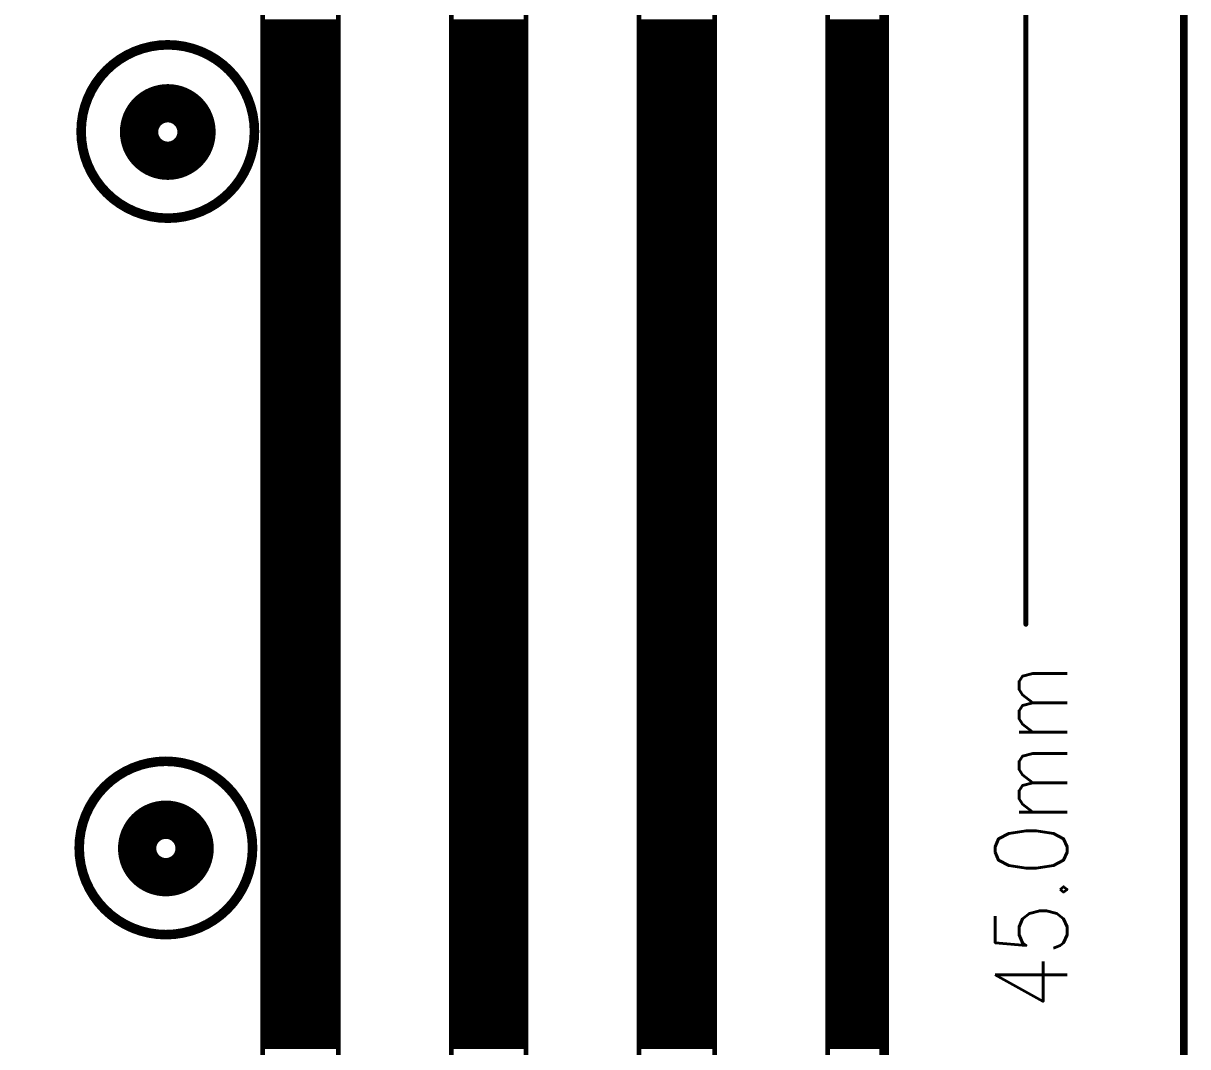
# Model space of a CAD drawing. Extents: x 2.21 to 9.98, y 0.91 to 8.6.
# Drawn here: x 8.764 to 9.98, y 4.588 to 5.656 of the extents above; entities that cross this region are included whole.
import ezdxf

# ---------------------------------------------------------------- set-up
doc = ezdxf.new("R2010")
doc.units = 0
doc.header["$LTSCALE"] = 25
doc.layers.get('0').update_dxf_attribs({"linetype": 'CONTINUOUS'})
doc.styles.get("Standard").update_dxf_attribs({"font": 'simplex'})

# ---------------------------------------------------------------- blocks, each defined once
blk = doc.blocks.new('DISC')
at = {"color": 0, "const_width": 0.5}
blk.add_lwpolyline([(0, 0.25, 1), (0, -0.25, 1)], format="xyb", close=True, dxfattribs=at)

msp = doc.modelspace()

# ---------------------------------------------------------------- linework, layer by layer
at = {"color": 1, "const_width": 0.008}
msp.add_lwpolyline([(2.209, 0.917), (9.976, 0.917), (9.976, 8.596), (2.209, 8.596), (2.209, 0.917)], dxfattribs=at)
at = {"color": 3}
for points, const_width in [([(8.246, 3.925), (8.246, 8.213), (9.663, 8.213), (9.663, 3.925), (8.246, 3.925)], 0.01), ([(9.014, 8.213), (9.093, 8.213), (9.093, 3.925), (9.014, 3.925), (9.014, 8.213)], 0.005), ([(9.211, 8.213), (9.289, 8.213), (9.289, 3.925), (9.211, 3.925), (9.211, 8.213)], 0.005), ([(9.407, 8.213), (9.486, 8.213), (9.486, 3.925), (9.407, 3.925), (9.407, 8.213)], 0.005), ([(9.604, 8.213), (9.663, 8.213), (9.663, 3.925), (9.604, 3.925), (9.604, 8.213)], 0.005), ([(9.811, 5.029), (9.811, 5.697)], 0.005), ([(9.014, 5.658), (9.093, 5.658)], 0.005), ([(9.014, 5.653), (9.093, 5.653)], 0.005), ([(9.211, 5.658), (9.289, 5.658)], 0.005), ([(9.211, 5.653), (9.289, 5.653)], 0.005), ([(9.407, 5.658), (9.486, 5.658)], 0.005), ([(9.407, 5.653), (9.486, 5.653)], 0.005), ([(9.604, 5.658), (9.663, 5.658)], 0.005), ([(9.604, 5.653), (9.663, 5.653)], 0.005), ([(9.014, 5.648), (9.093, 5.648)], 0.005), ([(9.014, 5.643), (9.093, 5.643)], 0.005), ([(9.211, 5.648), (9.289, 5.648)], 0.005), ([(9.211, 5.643), (9.289, 5.643)], 0.005), ([(9.407, 5.648), (9.486, 5.648)], 0.005), ([(9.407, 5.643), (9.486, 5.643)], 0.005), ([(9.604, 5.648), (9.663, 5.648)], 0.005), ([(9.604, 5.643), (9.663, 5.643)], 0.005), ([(9.014, 5.638), (9.093, 5.638)], 0.005), ([(9.014, 5.633), (9.093, 5.633)], 0.005), ([(9.014, 5.628), (9.093, 5.628)], 0.005), ([(9.211, 5.638), (9.289, 5.638)], 0.005), ([(9.211, 5.633), (9.289, 5.633)], 0.005), ([(9.211, 5.628), (9.289, 5.628)], 0.005), ([(9.407, 5.638), (9.486, 5.638)], 0.005), ([(9.407, 5.633), (9.486, 5.633)], 0.005), ([(9.407, 5.628), (9.486, 5.628)], 0.005), ([(9.604, 5.638), (9.663, 5.638)], 0.005), ([(9.604, 5.633), (9.663, 5.633)], 0.005), ([(9.604, 5.628), (9.663, 5.628)], 0.005), ([(9.014, 5.623), (9.093, 5.623)], 0.005), ([(9.014, 5.618), (9.093, 5.618)], 0.005), ([(9.211, 5.623), (9.289, 5.623)], 0.005), ([(9.211, 5.618), (9.289, 5.618)], 0.005), ([(9.407, 5.623), (9.486, 5.623)], 0.005), ([(9.407, 5.618), (9.486, 5.618)], 0.005), ([(9.604, 5.623), (9.663, 5.623)], 0.005), ([(9.604, 5.618), (9.663, 5.618)], 0.005), ([(9.014, 5.613), (9.093, 5.613)], 0.005), ([(9.014, 5.608), (9.093, 5.608)], 0.005), ([(9.014, 5.603), (9.093, 5.603)], 0.005), ([(9.211, 5.613), (9.289, 5.613)], 0.005), ([(9.211, 5.608), (9.289, 5.608)], 0.005), ([(9.211, 5.603), (9.289, 5.603)], 0.005), ([(9.407, 5.613), (9.486, 5.613)], 0.005), ([(9.407, 5.608), (9.486, 5.608)], 0.005), ([(9.407, 5.603), (9.486, 5.603)], 0.005), ([(9.604, 5.613), (9.663, 5.613)], 0.005), ([(9.604, 5.608), (9.663, 5.608)], 0.005), ([(9.604, 5.603), (9.663, 5.603)], 0.005), ([(9.014, 5.598), (9.093, 5.598)], 0.005), ([(9.014, 5.593), (9.093, 5.593)], 0.005), ([(9.211, 5.598), (9.289, 5.598)], 0.005), ([(9.211, 5.593), (9.289, 5.593)], 0.005), ([(9.407, 5.598), (9.486, 5.598)], 0.005), ([(9.407, 5.593), (9.486, 5.593)], 0.005), ([(9.604, 5.598), (9.663, 5.598)], 0.005), ([(9.604, 5.593), (9.663, 5.593)], 0.005), ([(9.014, 5.588), (9.093, 5.588)], 0.005), ([(9.014, 5.583), (9.093, 5.583)], 0.005), ([(9.211, 5.588), (9.289, 5.588)], 0.005), ([(9.211, 5.583), (9.289, 5.583)], 0.005), ([(9.407, 5.588), (9.486, 5.588)], 0.005), ([(9.407, 5.583), (9.486, 5.583)], 0.005), ([(9.604, 5.588), (9.663, 5.588)], 0.005), ([(9.604, 5.583), (9.663, 5.583)], 0.005), ([(9.014, 5.578), (9.093, 5.578)], 0.005), ([(9.014, 5.573), (9.093, 5.573)], 0.005), ([(9.014, 5.568), (9.093, 5.568)], 0.005), ([(9.211, 5.578), (9.289, 5.578)], 0.005), ([(9.211, 5.573), (9.289, 5.573)], 0.005), ([(9.211, 5.568), (9.289, 5.568)], 0.005), ([(9.407, 5.578), (9.486, 5.578)], 0.005), ([(9.407, 5.573), (9.486, 5.573)], 0.005), ([(9.407, 5.568), (9.486, 5.568)], 0.005), ([(9.604, 5.578), (9.663, 5.578)], 0.005), ([(9.604, 5.573), (9.663, 5.573)], 0.005), ([(9.604, 5.568), (9.663, 5.568)], 0.005), ([(9.014, 5.563), (9.093, 5.563)], 0.005), ([(9.014, 5.558), (9.093, 5.558)], 0.005), ([(9.211, 5.563), (9.289, 5.563)], 0.005), ([(9.211, 5.558), (9.289, 5.558)], 0.005), ([(9.407, 5.563), (9.486, 5.563)], 0.005), ([(9.407, 5.558), (9.486, 5.558)], 0.005), ([(9.604, 5.563), (9.663, 5.563)], 0.005), ([(9.604, 5.558), (9.663, 5.558)], 0.005), ([(9.014, 5.553), (9.093, 5.553)], 0.005), ([(9.014, 5.548), (9.093, 5.548)], 0.005), ([(9.014, 5.543), (9.093, 5.543)], 0.005), ([(9.211, 5.553), (9.289, 5.553)], 0.005), ([(9.211, 5.548), (9.289, 5.548)], 0.005), ([(9.211, 5.543), (9.289, 5.543)], 0.005), ([(9.407, 5.553), (9.486, 5.553)], 0.005), ([(9.407, 5.548), (9.486, 5.548)], 0.005), ([(9.407, 5.543), (9.486, 5.543)], 0.005), ([(9.604, 5.553), (9.663, 5.553)], 0.005), ([(9.604, 5.548), (9.663, 5.548)], 0.005), ([(9.604, 5.543), (9.663, 5.543)], 0.005), ([(9.014, 5.538), (9.093, 5.538)], 0.005), ([(9.014, 5.533), (9.093, 5.533)], 0.005), ([(9.211, 5.538), (9.289, 5.538)], 0.005), ([(9.211, 5.533), (9.289, 5.533)], 0.005), ([(9.407, 5.538), (9.486, 5.538)], 0.005), ([(9.407, 5.533), (9.486, 5.533)], 0.005), ([(9.604, 5.538), (9.663, 5.538)], 0.005), ([(9.604, 5.533), (9.663, 5.533)], 0.005), ([(9.014, 5.528), (9.093, 5.528)], 0.005), ([(9.014, 5.523), (9.093, 5.523)], 0.005), ([(9.014, 5.518), (9.093, 5.518)], 0.005), ([(9.211, 5.528), (9.289, 5.528)], 0.005), ([(9.211, 5.523), (9.289, 5.523)], 0.005), ([(9.211, 5.518), (9.289, 5.518)], 0.005), ([(9.407, 5.528), (9.486, 5.528)], 0.005), ([(9.407, 5.523), (9.486, 5.523)], 0.005), ([(9.407, 5.518), (9.486, 5.518)], 0.005), ([(9.604, 5.528), (9.663, 5.528)], 0.005), ([(9.604, 5.523), (9.663, 5.523)], 0.005), ([(9.604, 5.518), (9.663, 5.518)], 0.005), ([(9.014, 5.513), (9.093, 5.513)], 0.005), ([(9.014, 5.508), (9.093, 5.508)], 0.005), ([(9.211, 5.513), (9.289, 5.513)], 0.005), ([(9.211, 5.508), (9.289, 5.508)], 0.005), ([(9.407, 5.513), (9.486, 5.513)], 0.005), ([(9.407, 5.508), (9.486, 5.508)], 0.005), ([(9.604, 5.513), (9.663, 5.513)], 0.005), ([(9.604, 5.508), (9.663, 5.508)], 0.005), ([(9.014, 5.503), (9.093, 5.503)], 0.005), ([(9.014, 5.498), (9.093, 5.498)], 0.005), ([(9.211, 5.503), (9.289, 5.503)], 0.005), ([(9.211, 5.498), (9.289, 5.498)], 0.005), ([(9.407, 5.503), (9.486, 5.503)], 0.005), ([(9.407, 5.498), (9.486, 5.498)], 0.005), ([(9.604, 5.503), (9.663, 5.503)], 0.005), ([(9.604, 5.498), (9.663, 5.498)], 0.005), ([(9.014, 5.493), (9.093, 5.493)], 0.005), ([(9.014, 5.488), (9.093, 5.488)], 0.005), ([(9.014, 5.483), (9.093, 5.483)], 0.005), ([(9.211, 5.493), (9.289, 5.493)], 0.005), ([(9.211, 5.488), (9.289, 5.488)], 0.005), ([(9.211, 5.483), (9.289, 5.483)], 0.005), ([(9.407, 5.493), (9.486, 5.493)], 0.005), ([(9.407, 5.488), (9.486, 5.488)], 0.005), ([(9.407, 5.483), (9.486, 5.483)], 0.005), ([(9.604, 5.493), (9.663, 5.493)], 0.005), ([(9.604, 5.488), (9.663, 5.488)], 0.005), ([(9.604, 5.483), (9.663, 5.483)], 0.005), ([(9.014, 5.478), (9.093, 5.478)], 0.005), ([(9.014, 5.473), (9.093, 5.473)], 0.005), ([(9.211, 5.478), (9.289, 5.478)], 0.005), ([(9.211, 5.473), (9.289, 5.473)], 0.005), ([(9.407, 5.478), (9.486, 5.478)], 0.005), ([(9.407, 5.473), (9.486, 5.473)], 0.005), ([(9.604, 5.478), (9.663, 5.478)], 0.005), ([(9.604, 5.473), (9.663, 5.473)], 0.005), ([(9.014, 5.468), (9.093, 5.468)], 0.005), ([(9.014, 5.463), (9.093, 5.463)], 0.005), ([(9.014, 5.458), (9.093, 5.458)], 0.005), ([(9.211, 5.468), (9.289, 5.468)], 0.005), ([(9.211, 5.463), (9.289, 5.463)], 0.005), ([(9.211, 5.458), (9.289, 5.458)], 0.005), ([(9.407, 5.468), (9.486, 5.468)], 0.005), ([(9.407, 5.463), (9.486, 5.463)], 0.005), ([(9.407, 5.458), (9.486, 5.458)], 0.005), ([(9.604, 5.468), (9.663, 5.468)], 0.005), ([(9.604, 5.463), (9.663, 5.463)], 0.005), ([(9.604, 5.458), (9.663, 5.458)], 0.005), ([(9.014, 5.453), (9.093, 5.453)], 0.005), ([(9.014, 5.448), (9.093, 5.448)], 0.005), ([(9.211, 5.453), (9.289, 5.453)], 0.005), ([(9.211, 5.448), (9.289, 5.448)], 0.005), ([(9.407, 5.453), (9.486, 5.453)], 0.005), ([(9.407, 5.448), (9.486, 5.448)], 0.005), ([(9.604, 5.453), (9.663, 5.453)], 0.005), ([(9.604, 5.448), (9.663, 5.448)], 0.005), ([(9.014, 5.443), (9.093, 5.443)], 0.005), ([(9.014, 5.438), (9.093, 5.438)], 0.005), ([(9.014, 5.433), (9.093, 5.433)], 0.005), ([(9.211, 5.443), (9.289, 5.443)], 0.005), ([(9.211, 5.438), (9.289, 5.438)], 0.005), ([(9.211, 5.433), (9.289, 5.433)], 0.005), ([(9.407, 5.443), (9.486, 5.443)], 0.005), ([(9.407, 5.438), (9.486, 5.438)], 0.005), ([(9.407, 5.433), (9.486, 5.433)], 0.005), ([(9.604, 5.443), (9.663, 5.443)], 0.005), ([(9.604, 5.438), (9.663, 5.438)], 0.005), ([(9.604, 5.433), (9.663, 5.433)], 0.005), ([(9.014, 5.428), (9.093, 5.428)], 0.005), ([(9.014, 5.423), (9.093, 5.423)], 0.005), ([(9.211, 5.428), (9.289, 5.428)], 0.005), ([(9.211, 5.423), (9.289, 5.423)], 0.005), ([(9.407, 5.428), (9.486, 5.428)], 0.005), ([(9.407, 5.423), (9.486, 5.423)], 0.005), ([(9.604, 5.428), (9.663, 5.428)], 0.005), ([(9.604, 5.423), (9.663, 5.423)], 0.005), ([(9.014, 5.418), (9.093, 5.418)], 0.005), ([(9.014, 5.413), (9.093, 5.413)], 0.005), ([(9.211, 5.418), (9.289, 5.418)], 0.005), ([(9.211, 5.413), (9.289, 5.413)], 0.005), ([(9.407, 5.418), (9.486, 5.418)], 0.005), ([(9.407, 5.413), (9.486, 5.413)], 0.005), ([(9.604, 5.418), (9.663, 5.418)], 0.005), ([(9.604, 5.413), (9.663, 5.413)], 0.005), ([(9.014, 5.408), (9.093, 5.408)], 0.005), ([(9.014, 5.403), (9.093, 5.403)], 0.005), ([(9.014, 5.398), (9.093, 5.398)], 0.005), ([(9.211, 5.408), (9.289, 5.408)], 0.005), ([(9.211, 5.403), (9.289, 5.403)], 0.005), ([(9.211, 5.398), (9.289, 5.398)], 0.005), ([(9.407, 5.408), (9.486, 5.408)], 0.005), ([(9.407, 5.403), (9.486, 5.403)], 0.005), ([(9.407, 5.398), (9.486, 5.398)], 0.005), ([(9.604, 5.408), (9.663, 5.408)], 0.005), ([(9.604, 5.403), (9.663, 5.403)], 0.005), ([(9.604, 5.398), (9.663, 5.398)], 0.005), ([(9.014, 5.393), (9.093, 5.393)], 0.005), ([(9.014, 5.388), (9.093, 5.388)], 0.005), ([(9.211, 5.393), (9.289, 5.393)], 0.005), ([(9.211, 5.388), (9.289, 5.388)], 0.005), ([(9.407, 5.393), (9.486, 5.393)], 0.005), ([(9.407, 5.388), (9.486, 5.388)], 0.005), ([(9.604, 5.393), (9.663, 5.393)], 0.005), ([(9.604, 5.388), (9.663, 5.388)], 0.005), ([(9.014, 5.383), (9.093, 5.383)], 0.005), ([(9.014, 5.378), (9.093, 5.378)], 0.005), ([(9.014, 5.373), (9.093, 5.373)], 0.005), ([(9.211, 5.383), (9.289, 5.383)], 0.005), ([(9.211, 5.378), (9.289, 5.378)], 0.005), ([(9.211, 5.373), (9.289, 5.373)], 0.005), ([(9.407, 5.383), (9.486, 5.383)], 0.005), ([(9.407, 5.378), (9.486, 5.378)], 0.005), ([(9.407, 5.373), (9.486, 5.373)], 0.005), ([(9.604, 5.383), (9.663, 5.383)], 0.005), ([(9.604, 5.378), (9.663, 5.378)], 0.005), ([(9.604, 5.373), (9.663, 5.373)], 0.005), ([(9.014, 5.368), (9.093, 5.368)], 0.005), ([(9.014, 5.363), (9.093, 5.363)], 0.005), ([(9.211, 5.368), (9.289, 5.368)], 0.005), ([(9.211, 5.363), (9.289, 5.363)], 0.005), ([(9.407, 5.368), (9.486, 5.368)], 0.005), ([(9.407, 5.363), (9.486, 5.363)], 0.005), ([(9.604, 5.368), (9.663, 5.368)], 0.005), ([(9.604, 5.363), (9.663, 5.363)], 0.005), ([(9.014, 5.358), (9.093, 5.358)], 0.005), ([(9.014, 5.353), (9.093, 5.353)], 0.005), ([(9.014, 5.348), (9.093, 5.348)], 0.005), ([(9.211, 5.358), (9.289, 5.358)], 0.005), ([(9.211, 5.353), (9.289, 5.353)], 0.005), ([(9.211, 5.348), (9.289, 5.348)], 0.005), ([(9.407, 5.358), (9.486, 5.358)], 0.005), ([(9.407, 5.353), (9.486, 5.353)], 0.005), ([(9.407, 5.348), (9.486, 5.348)], 0.005), ([(9.604, 5.358), (9.663, 5.358)], 0.005), ([(9.604, 5.353), (9.663, 5.353)], 0.005), ([(9.604, 5.348), (9.663, 5.348)], 0.005), ([(9.014, 5.343), (9.093, 5.343)], 0.005), ([(9.014, 5.338), (9.093, 5.338)], 0.005), ([(9.211, 5.343), (9.289, 5.343)], 0.005), ([(9.211, 5.338), (9.289, 5.338)], 0.005), ([(9.407, 5.343), (9.486, 5.343)], 0.005), ([(9.407, 5.338), (9.486, 5.338)], 0.005), ([(9.604, 5.343), (9.663, 5.343)], 0.005), ([(9.604, 5.338), (9.663, 5.338)], 0.005), ([(9.014, 5.333), (9.093, 5.333)], 0.005), ([(9.014, 5.328), (9.093, 5.328)], 0.005), ([(9.211, 5.333), (9.289, 5.333)], 0.005), ([(9.211, 5.328), (9.289, 5.328)], 0.005), ([(9.407, 5.333), (9.486, 5.333)], 0.005), ([(9.407, 5.328), (9.486, 5.328)], 0.005), ([(9.604, 5.333), (9.663, 5.333)], 0.005), ([(9.604, 5.328), (9.663, 5.328)], 0.005), ([(9.014, 5.323), (9.093, 5.323)], 0.005), ([(9.014, 5.318), (9.093, 5.318)], 0.005), ([(9.014, 5.313), (9.093, 5.313)], 0.005), ([(9.211, 5.323), (9.289, 5.323)], 0.005), ([(9.211, 5.318), (9.289, 5.318)], 0.005), ([(9.211, 5.313), (9.289, 5.313)], 0.005), ([(9.407, 5.323), (9.486, 5.323)], 0.005), ([(9.407, 5.318), (9.486, 5.318)], 0.005), ([(9.407, 5.313), (9.486, 5.313)], 0.005), ([(9.604, 5.323), (9.663, 5.323)], 0.005), ([(9.604, 5.318), (9.663, 5.318)], 0.005), ([(9.604, 5.313), (9.663, 5.313)], 0.005), ([(9.014, 5.308), (9.093, 5.308)], 0.005), ([(9.014, 5.303), (9.093, 5.303)], 0.005), ([(9.211, 5.308), (9.289, 5.308)], 0.005), ([(9.211, 5.303), (9.289, 5.303)], 0.005), ([(9.407, 5.308), (9.486, 5.308)], 0.005), ([(9.407, 5.303), (9.486, 5.303)], 0.005), ([(9.604, 5.308), (9.663, 5.308)], 0.005), ([(9.604, 5.303), (9.663, 5.303)], 0.005), ([(9.014, 5.298), (9.093, 5.298)], 0.005), ([(9.014, 5.293), (9.093, 5.293)], 0.005), ([(9.014, 5.288), (9.093, 5.288)], 0.005), ([(9.211, 5.298), (9.289, 5.298)], 0.005), ([(9.211, 5.293), (9.289, 5.293)], 0.005), ([(9.211, 5.288), (9.289, 5.288)], 0.005), ([(9.407, 5.298), (9.486, 5.298)], 0.005), ([(9.407, 5.293), (9.486, 5.293)], 0.005), ([(9.407, 5.288), (9.486, 5.288)], 0.005), ([(9.604, 5.298), (9.663, 5.298)], 0.005), ([(9.604, 5.293), (9.663, 5.293)], 0.005), ([(9.604, 5.288), (9.663, 5.288)], 0.005), ([(9.014, 5.283), (9.093, 5.283)], 0.005), ([(9.014, 5.278), (9.093, 5.278)], 0.005), ([(9.211, 5.283), (9.289, 5.283)], 0.005), ([(9.211, 5.278), (9.289, 5.278)], 0.005), ([(9.407, 5.283), (9.486, 5.283)], 0.005), ([(9.407, 5.278), (9.486, 5.278)], 0.005), ([(9.604, 5.283), (9.663, 5.283)], 0.005), ([(9.604, 5.278), (9.663, 5.278)], 0.005), ([(9.014, 5.273), (9.093, 5.273)], 0.005), ([(9.014, 5.268), (9.093, 5.268)], 0.005), ([(9.014, 5.263), (9.093, 5.263)], 0.005), ([(9.211, 5.273), (9.289, 5.273)], 0.005), ([(9.211, 5.268), (9.289, 5.268)], 0.005), ([(9.211, 5.263), (9.289, 5.263)], 0.005), ([(9.407, 5.273), (9.486, 5.273)], 0.005), ([(9.407, 5.268), (9.486, 5.268)], 0.005), ([(9.407, 5.263), (9.486, 5.263)], 0.005), ([(9.604, 5.273), (9.663, 5.273)], 0.005), ([(9.604, 5.268), (9.663, 5.268)], 0.005), ([(9.604, 5.263), (9.663, 5.263)], 0.005), ([(9.014, 5.258), (9.093, 5.258)], 0.005), ([(9.014, 5.253), (9.093, 5.253)], 0.005), ([(9.211, 5.258), (9.289, 5.258)], 0.005), ([(9.211, 5.253), (9.289, 5.253)], 0.005), ([(9.407, 5.258), (9.486, 5.258)], 0.005), ([(9.407, 5.253), (9.486, 5.253)], 0.005), ([(9.604, 5.258), (9.663, 5.258)], 0.005), ([(9.604, 5.253), (9.663, 5.253)], 0.005), ([(9.014, 5.248), (9.093, 5.248)], 0.005), ([(9.014, 5.243), (9.093, 5.243)], 0.005), ([(9.014, 5.238), (9.093, 5.238)], 0.005), ([(9.211, 5.248), (9.289, 5.248)], 0.005), ([(9.211, 5.243), (9.289, 5.243)], 0.005), ([(9.211, 5.238), (9.289, 5.238)], 0.005), ([(9.407, 5.248), (9.486, 5.248)], 0.005), ([(9.407, 5.243), (9.486, 5.243)], 0.005), ([(9.407, 5.238), (9.486, 5.238)], 0.005), ([(9.604, 5.248), (9.663, 5.248)], 0.005), ([(9.604, 5.243), (9.663, 5.243)], 0.005), ([(9.604, 5.238), (9.663, 5.238)], 0.005), ([(9.014, 5.233), (9.093, 5.233)], 0.005), ([(9.014, 5.228), (9.093, 5.228)], 0.005), ([(9.211, 5.233), (9.289, 5.233)], 0.005), ([(9.211, 5.228), (9.289, 5.228)], 0.005), ([(9.407, 5.233), (9.486, 5.233)], 0.005), ([(9.407, 5.228), (9.486, 5.228)], 0.005), ([(9.604, 5.233), (9.663, 5.233)], 0.005), ([(9.604, 5.228), (9.663, 5.228)], 0.005), ([(9.014, 5.223), (9.093, 5.223)], 0.005), ([(9.014, 5.218), (9.093, 5.218)], 0.005), ([(9.211, 5.223), (9.289, 5.223)], 0.005), ([(9.211, 5.218), (9.289, 5.218)], 0.005), ([(9.407, 5.223), (9.486, 5.223)], 0.005), ([(9.407, 5.218), (9.486, 5.218)], 0.005), ([(9.604, 5.223), (9.663, 5.223)], 0.005), ([(9.604, 5.218), (9.663, 5.218)], 0.005), ([(9.014, 5.213), (9.093, 5.213)], 0.005), ([(9.014, 5.208), (9.093, 5.208)], 0.005), ([(9.014, 5.203), (9.093, 5.203)], 0.005), ([(9.211, 5.213), (9.289, 5.213)], 0.005), ([(9.211, 5.208), (9.289, 5.208)], 0.005), ([(9.211, 5.203), (9.289, 5.203)], 0.005), ([(9.407, 5.213), (9.486, 5.213)], 0.005), ([(9.407, 5.208), (9.486, 5.208)], 0.005), ([(9.407, 5.203), (9.486, 5.203)], 0.005), ([(9.604, 5.213), (9.663, 5.213)], 0.005), ([(9.604, 5.208), (9.663, 5.208)], 0.005), ([(9.604, 5.203), (9.663, 5.203)], 0.005), ([(9.014, 5.198), (9.093, 5.198)], 0.005), ([(9.014, 5.193), (9.093, 5.193)], 0.005), ([(9.211, 5.198), (9.289, 5.198)], 0.005), ([(9.211, 5.193), (9.289, 5.193)], 0.005), ([(9.407, 5.198), (9.486, 5.198)], 0.005), ([(9.407, 5.193), (9.486, 5.193)], 0.005), ([(9.604, 5.198), (9.663, 5.198)], 0.005), ([(9.604, 5.193), (9.663, 5.193)], 0.005), ([(9.014, 5.188), (9.093, 5.188)], 0.005), ([(9.014, 5.183), (9.093, 5.183)], 0.005), ([(9.014, 5.178), (9.093, 5.178)], 0.005), ([(9.211, 5.188), (9.289, 5.188)], 0.005), ([(9.211, 5.183), (9.289, 5.183)], 0.005), ([(9.211, 5.178), (9.289, 5.178)], 0.005), ([(9.407, 5.188), (9.486, 5.188)], 0.005), ([(9.407, 5.183), (9.486, 5.183)], 0.005), ([(9.407, 5.178), (9.486, 5.178)], 0.005), ([(9.604, 5.188), (9.663, 5.188)], 0.005), ([(9.604, 5.183), (9.663, 5.183)], 0.005), ([(9.604, 5.178), (9.663, 5.178)], 0.005), ([(9.014, 5.173), (9.093, 5.173)], 0.005), ([(9.014, 5.168), (9.093, 5.168)], 0.005), ([(9.211, 5.173), (9.289, 5.173)], 0.005), ([(9.211, 5.168), (9.289, 5.168)], 0.005), ([(9.407, 5.173), (9.486, 5.173)], 0.005), ([(9.407, 5.168), (9.486, 5.168)], 0.005), ([(9.604, 5.173), (9.663, 5.173)], 0.005), ([(9.604, 5.168), (9.663, 5.168)], 0.005), ([(9.014, 5.163), (9.093, 5.163)], 0.005), ([(9.014, 5.158), (9.093, 5.158)], 0.005), ([(9.014, 5.153), (9.093, 5.153)], 0.005), ([(9.211, 5.163), (9.289, 5.163)], 0.005), ([(9.211, 5.158), (9.289, 5.158)], 0.005), ([(9.211, 5.153), (9.289, 5.153)], 0.005), ([(9.407, 5.163), (9.486, 5.163)], 0.005), ([(9.407, 5.158), (9.486, 5.158)], 0.005), ([(9.407, 5.153), (9.486, 5.153)], 0.005), ([(9.604, 5.163), (9.663, 5.163)], 0.005), ([(9.604, 5.158), (9.663, 5.158)], 0.005), ([(9.604, 5.153), (9.663, 5.153)], 0.005), ([(9.014, 5.148), (9.093, 5.148)], 0.005), ([(9.014, 5.143), (9.093, 5.143)], 0.005), ([(9.211, 5.148), (9.289, 5.148)], 0.005), ([(9.211, 5.143), (9.289, 5.143)], 0.005), ([(9.407, 5.148), (9.486, 5.148)], 0.005), ([(9.407, 5.143), (9.486, 5.143)], 0.005), ([(9.604, 5.148), (9.663, 5.148)], 0.005), ([(9.604, 5.143), (9.663, 5.143)], 0.005), ([(9.014, 5.138), (9.093, 5.138)], 0.005), ([(9.014, 5.133), (9.093, 5.133)], 0.005), ([(9.211, 5.138), (9.289, 5.138)], 0.005), ([(9.211, 5.133), (9.289, 5.133)], 0.005), ([(9.407, 5.138), (9.486, 5.138)], 0.005), ([(9.407, 5.133), (9.486, 5.133)], 0.005), ([(9.604, 5.138), (9.663, 5.138)], 0.005), ([(9.604, 5.133), (9.663, 5.133)], 0.005), ([(9.014, 5.128), (9.093, 5.128)], 0.005), ([(9.014, 5.123), (9.093, 5.123)], 0.005), ([(9.014, 5.118), (9.093, 5.118)], 0.005), ([(9.211, 5.128), (9.289, 5.128)], 0.005), ([(9.211, 5.123), (9.289, 5.123)], 0.005), ([(9.211, 5.118), (9.289, 5.118)], 0.005), ([(9.407, 5.128), (9.486, 5.128)], 0.005), ([(9.407, 5.123), (9.486, 5.123)], 0.005), ([(9.407, 5.118), (9.486, 5.118)], 0.005), ([(9.604, 5.128), (9.663, 5.128)], 0.005), ([(9.604, 5.123), (9.663, 5.123)], 0.005), ([(9.604, 5.118), (9.663, 5.118)], 0.005), ([(9.014, 5.113), (9.093, 5.113)], 0.005), ([(9.014, 5.108), (9.093, 5.108)], 0.005), ([(9.211, 5.113), (9.289, 5.113)], 0.005), ([(9.211, 5.108), (9.289, 5.108)], 0.005), ([(9.407, 5.113), (9.486, 5.113)], 0.005), ([(9.407, 5.108), (9.486, 5.108)], 0.005), ([(9.604, 5.113), (9.663, 5.113)], 0.005), ([(9.604, 5.108), (9.663, 5.108)], 0.005), ([(9.014, 5.103), (9.093, 5.103)], 0.005), ([(9.014, 5.098), (9.093, 5.098)], 0.005), ([(9.014, 5.093), (9.093, 5.093)], 0.005), ([(9.211, 5.103), (9.289, 5.103)], 0.005), ([(9.211, 5.098), (9.289, 5.098)], 0.005), ([(9.211, 5.093), (9.289, 5.093)], 0.005), ([(9.407, 5.103), (9.486, 5.103)], 0.005), ([(9.407, 5.098), (9.486, 5.098)], 0.005), ([(9.407, 5.093), (9.486, 5.093)], 0.005), ([(9.604, 5.103), (9.663, 5.103)], 0.005), ([(9.604, 5.098), (9.663, 5.098)], 0.005), ([(9.604, 5.093), (9.663, 5.093)], 0.005), ([(9.014, 5.088), (9.093, 5.088)], 0.005), ([(9.014, 5.083), (9.093, 5.083)], 0.005), ([(9.211, 5.088), (9.289, 5.088)], 0.005), ([(9.211, 5.083), (9.289, 5.083)], 0.005), ([(9.407, 5.088), (9.486, 5.088)], 0.005), ([(9.407, 5.083), (9.486, 5.083)], 0.005), ([(9.604, 5.088), (9.663, 5.088)], 0.005), ([(9.604, 5.083), (9.663, 5.083)], 0.005), ([(9.014, 5.078), (9.093, 5.078)], 0.005), ([(9.014, 5.073), (9.093, 5.073)], 0.005), ([(9.014, 5.068), (9.093, 5.068)], 0.005), ([(9.211, 5.078), (9.289, 5.078)], 0.005), ([(9.211, 5.073), (9.289, 5.073)], 0.005), ([(9.211, 5.068), (9.289, 5.068)], 0.005), ([(9.407, 5.078), (9.486, 5.078)], 0.005), ([(9.407, 5.073), (9.486, 5.073)], 0.005), ([(9.407, 5.068), (9.486, 5.068)], 0.005), ([(9.604, 5.078), (9.663, 5.078)], 0.005), ([(9.604, 5.073), (9.663, 5.073)], 0.005), ([(9.604, 5.068), (9.663, 5.068)], 0.005), ([(9.014, 5.063), (9.093, 5.063)], 0.005), ([(9.014, 5.058), (9.093, 5.058)], 0.005), ([(9.211, 5.063), (9.289, 5.063)], 0.005), ([(9.211, 5.058), (9.289, 5.058)], 0.005), ([(9.407, 5.063), (9.486, 5.063)], 0.005), ([(9.407, 5.058), (9.486, 5.058)], 0.005), ([(9.604, 5.063), (9.663, 5.063)], 0.005), ([(9.604, 5.058), (9.663, 5.058)], 0.005), ([(9.014, 5.053), (9.093, 5.053)], 0.005), ([(9.014, 5.048), (9.093, 5.048)], 0.005), ([(9.211, 5.053), (9.289, 5.053)], 0.005), ([(9.211, 5.048), (9.289, 5.048)], 0.005), ([(9.407, 5.053), (9.486, 5.053)], 0.005), ([(9.407, 5.048), (9.486, 5.048)], 0.005), ([(9.604, 5.053), (9.663, 5.053)], 0.005), ([(9.604, 5.048), (9.663, 5.048)], 0.005), ([(9.014, 5.043), (9.093, 5.043)], 0.005), ([(9.014, 5.038), (9.093, 5.038)], 0.005), ([(9.014, 5.033), (9.093, 5.033)], 0.005), ([(9.211, 5.043), (9.289, 5.043)], 0.005), ([(9.211, 5.038), (9.289, 5.038)], 0.005), ([(9.211, 5.033), (9.289, 5.033)], 0.005), ([(9.407, 5.043), (9.486, 5.043)], 0.005), ([(9.407, 5.038), (9.486, 5.038)], 0.005), ([(9.407, 5.033), (9.486, 5.033)], 0.005), ([(9.604, 5.043), (9.663, 5.043)], 0.005), ([(9.604, 5.038), (9.663, 5.038)], 0.005), ([(9.604, 5.033), (9.663, 5.033)], 0.005), ([(9.014, 5.028), (9.093, 5.028)], 0.005), ([(9.014, 5.023), (9.093, 5.023)], 0.005), ([(9.211, 5.028), (9.289, 5.028)], 0.005), ([(9.211, 5.023), (9.289, 5.023)], 0.005), ([(9.407, 5.028), (9.486, 5.028)], 0.005), ([(9.407, 5.023), (9.486, 5.023)], 0.005), ([(9.604, 5.028), (9.663, 5.028)], 0.005), ([(9.604, 5.023), (9.663, 5.023)], 0.005), ([(9.014, 5.018), (9.093, 5.018)], 0.005), ([(9.014, 5.013), (9.093, 5.013)], 0.005), ([(9.014, 5.008), (9.093, 5.008)], 0.005), ([(9.211, 5.018), (9.289, 5.018)], 0.005), ([(9.211, 5.013), (9.289, 5.013)], 0.005), ([(9.211, 5.008), (9.289, 5.008)], 0.005), ([(9.407, 5.018), (9.486, 5.018)], 0.005), ([(9.407, 5.013), (9.486, 5.013)], 0.005), ([(9.407, 5.008), (9.486, 5.008)], 0.005), ([(9.604, 5.018), (9.663, 5.018)], 0.005), ([(9.604, 5.013), (9.663, 5.013)], 0.005), ([(9.604, 5.008), (9.663, 5.008)], 0.005), ([(9.014, 5.003), (9.093, 5.003)], 0.005), ([(9.014, 4.998), (9.093, 4.998)], 0.005), ([(9.211, 5.003), (9.289, 5.003)], 0.005), ([(9.211, 4.998), (9.289, 4.998)], 0.005), ([(9.407, 5.003), (9.486, 5.003)], 0.005), ([(9.407, 4.998), (9.486, 4.998)], 0.005), ([(9.604, 5.003), (9.663, 5.003)], 0.005), ([(9.604, 4.998), (9.663, 4.998)], 0.005), ([(9.014, 4.993), (9.093, 4.993)], 0.005), ([(9.014, 4.988), (9.093, 4.988)], 0.005), ([(9.014, 4.983), (9.093, 4.983)], 0.005), ([(9.211, 4.993), (9.289, 4.993)], 0.005), ([(9.211, 4.988), (9.289, 4.988)], 0.005), ([(9.211, 4.983), (9.289, 4.983)], 0.005), ([(9.407, 4.993), (9.486, 4.993)], 0.005), ([(9.407, 4.988), (9.486, 4.988)], 0.005), ([(9.407, 4.983), (9.486, 4.983)], 0.005), ([(9.604, 4.993), (9.663, 4.993)], 0.005), ([(9.604, 4.988), (9.663, 4.988)], 0.005), ([(9.604, 4.983), (9.663, 4.983)], 0.005), ([(9.014, 4.978), (9.093, 4.978)], 0.005), ([(9.014, 4.973), (9.093, 4.973)], 0.005), ([(9.211, 4.978), (9.289, 4.978)], 0.005), ([(9.211, 4.973), (9.289, 4.973)], 0.005), ([(9.407, 4.978), (9.486, 4.978)], 0.005), ([(9.407, 4.973), (9.486, 4.973)], 0.005), ([(9.604, 4.978), (9.663, 4.978)], 0.005), ([(9.604, 4.973), (9.663, 4.973)], 0.005), ([(9.014, 4.968), (9.093, 4.968)], 0.005), ([(9.014, 4.963), (9.093, 4.963)], 0.005), ([(9.211, 4.968), (9.289, 4.968)], 0.005), ([(9.211, 4.963), (9.289, 4.963)], 0.005), ([(9.407, 4.968), (9.486, 4.968)], 0.005), ([(9.407, 4.963), (9.486, 4.963)], 0.005), ([(9.604, 4.968), (9.663, 4.968)], 0.005), ([(9.604, 4.963), (9.663, 4.963)], 0.005), ([(9.014, 4.958), (9.093, 4.958)], 0.005), ([(9.014, 4.953), (9.093, 4.953)], 0.005), ([(9.014, 4.948), (9.093, 4.948)], 0.005), ([(9.211, 4.958), (9.289, 4.958)], 0.005), ([(9.211, 4.953), (9.289, 4.953)], 0.005), ([(9.211, 4.948), (9.289, 4.948)], 0.005), ([(9.407, 4.958), (9.486, 4.958)], 0.005), ([(9.407, 4.953), (9.486, 4.953)], 0.005), ([(9.407, 4.948), (9.486, 4.948)], 0.005), ([(9.604, 4.958), (9.663, 4.958)], 0.005), ([(9.604, 4.953), (9.663, 4.953)], 0.005), ([(9.604, 4.948), (9.663, 4.948)], 0.005), ([(9.014, 4.943), (9.093, 4.943)], 0.005), ([(9.014, 4.938), (9.093, 4.938)], 0.005), ([(9.211, 4.943), (9.289, 4.943)], 0.005), ([(9.211, 4.938), (9.289, 4.938)], 0.005), ([(9.407, 4.943), (9.486, 4.943)], 0.005), ([(9.407, 4.938), (9.486, 4.938)], 0.005), ([(9.604, 4.943), (9.663, 4.943)], 0.005), ([(9.604, 4.938), (9.663, 4.938)], 0.005), ([(9.014, 4.933), (9.093, 4.933)], 0.005), ([(9.014, 4.928), (9.093, 4.928)], 0.005), ([(9.014, 4.923), (9.093, 4.923)], 0.005), ([(9.211, 4.933), (9.289, 4.933)], 0.005), ([(9.211, 4.928), (9.289, 4.928)], 0.005), ([(9.211, 4.923), (9.289, 4.923)], 0.005), ([(9.407, 4.933), (9.486, 4.933)], 0.005), ([(9.407, 4.928), (9.486, 4.928)], 0.005), ([(9.407, 4.923), (9.486, 4.923)], 0.005), ([(9.604, 4.933), (9.663, 4.933)], 0.005), ([(9.604, 4.928), (9.663, 4.928)], 0.005), ([(9.604, 4.923), (9.663, 4.923)], 0.005), ([(9.014, 4.918), (9.093, 4.918)], 0.005), ([(9.014, 4.913), (9.093, 4.913)], 0.005), ([(9.211, 4.918), (9.289, 4.918)], 0.005), ([(9.211, 4.913), (9.289, 4.913)], 0.005), ([(9.407, 4.918), (9.486, 4.918)], 0.005), ([(9.407, 4.913), (9.486, 4.913)], 0.005), ([(9.604, 4.918), (9.663, 4.918)], 0.005), ([(9.604, 4.913), (9.663, 4.913)], 0.005), ([(9.014, 4.908), (9.093, 4.908)], 0.005), ([(9.014, 4.903), (9.093, 4.903)], 0.005), ([(9.014, 4.898), (9.093, 4.898)], 0.005), ([(9.211, 4.908), (9.289, 4.908)], 0.005), ([(9.211, 4.903), (9.289, 4.903)], 0.005), ([(9.211, 4.898), (9.289, 4.898)], 0.005), ([(9.407, 4.908), (9.486, 4.908)], 0.005), ([(9.407, 4.903), (9.486, 4.903)], 0.005), ([(9.407, 4.898), (9.486, 4.898)], 0.005), ([(9.604, 4.908), (9.663, 4.908)], 0.005), ([(9.604, 4.903), (9.663, 4.903)], 0.005), ([(9.604, 4.898), (9.663, 4.898)], 0.005), ([(9.014, 4.893), (9.093, 4.893)], 0.005), ([(9.014, 4.888), (9.093, 4.888)], 0.005), ([(9.211, 4.893), (9.289, 4.893)], 0.005), ([(9.211, 4.888), (9.289, 4.888)], 0.005), ([(9.407, 4.893), (9.486, 4.893)], 0.005), ([(9.407, 4.888), (9.486, 4.888)], 0.005), ([(9.604, 4.893), (9.663, 4.893)], 0.005), ([(9.604, 4.888), (9.663, 4.888)], 0.005), ([(9.014, 4.883), (9.093, 4.883)], 0.005), ([(9.014, 4.878), (9.093, 4.878)], 0.005), ([(9.211, 4.883), (9.289, 4.883)], 0.005), ([(9.211, 4.878), (9.289, 4.878)], 0.005), ([(9.407, 4.883), (9.486, 4.883)], 0.005), ([(9.407, 4.878), (9.486, 4.878)], 0.005), ([(9.604, 4.883), (9.663, 4.883)], 0.005), ([(9.604, 4.878), (9.663, 4.878)], 0.005), ([(9.014, 4.873), (9.093, 4.873)], 0.005), ([(9.014, 4.868), (9.093, 4.868)], 0.005), ([(9.014, 4.863), (9.093, 4.863)], 0.005), ([(9.211, 4.873), (9.289, 4.873)], 0.005), ([(9.211, 4.868), (9.289, 4.868)], 0.005), ([(9.211, 4.863), (9.289, 4.863)], 0.005), ([(9.407, 4.873), (9.486, 4.873)], 0.005), ([(9.407, 4.868), (9.486, 4.868)], 0.005), ([(9.407, 4.863), (9.486, 4.863)], 0.005), ([(9.604, 4.873), (9.663, 4.873)], 0.005), ([(9.604, 4.868), (9.663, 4.868)], 0.005), ([(9.604, 4.863), (9.663, 4.863)], 0.005), ([(9.014, 4.858), (9.093, 4.858)], 0.005), ([(9.014, 4.853), (9.093, 4.853)], 0.005), ([(9.211, 4.858), (9.289, 4.858)], 0.005), ([(9.211, 4.853), (9.289, 4.853)], 0.005), ([(9.407, 4.858), (9.486, 4.858)], 0.005), ([(9.407, 4.853), (9.486, 4.853)], 0.005), ([(9.604, 4.858), (9.663, 4.858)], 0.005), ([(9.604, 4.853), (9.663, 4.853)], 0.005), ([(9.014, 4.848), (9.093, 4.848)], 0.005), ([(9.014, 4.843), (9.093, 4.843)], 0.005), ([(9.014, 4.838), (9.093, 4.838)], 0.005), ([(9.211, 4.848), (9.289, 4.848)], 0.005), ([(9.211, 4.843), (9.289, 4.843)], 0.005), ([(9.211, 4.838), (9.289, 4.838)], 0.005), ([(9.407, 4.848), (9.486, 4.848)], 0.005), ([(9.407, 4.843), (9.486, 4.843)], 0.005), ([(9.407, 4.838), (9.486, 4.838)], 0.005), ([(9.604, 4.848), (9.663, 4.848)], 0.005), ([(9.604, 4.843), (9.663, 4.843)], 0.005), ([(9.604, 4.838), (9.663, 4.838)], 0.005), ([(9.014, 4.833), (9.093, 4.833)], 0.005), ([(9.014, 4.828), (9.093, 4.828)], 0.005), ([(9.211, 4.833), (9.289, 4.833)], 0.005), ([(9.211, 4.828), (9.289, 4.828)], 0.005), ([(9.407, 4.833), (9.486, 4.833)], 0.005), ([(9.407, 4.828), (9.486, 4.828)], 0.005), ([(9.604, 4.833), (9.663, 4.833)], 0.005), ([(9.604, 4.828), (9.663, 4.828)], 0.005), ([(9.014, 4.823), (9.093, 4.823)], 0.005), ([(9.014, 4.818), (9.093, 4.818)], 0.005), ([(9.014, 4.813), (9.093, 4.813)], 0.005), ([(9.211, 4.823), (9.289, 4.823)], 0.005), ([(9.211, 4.818), (9.289, 4.818)], 0.005), ([(9.211, 4.813), (9.289, 4.813)], 0.005), ([(9.407, 4.823), (9.486, 4.823)], 0.005), ([(9.407, 4.818), (9.486, 4.818)], 0.005), ([(9.407, 4.813), (9.486, 4.813)], 0.005), ([(9.604, 4.823), (9.663, 4.823)], 0.005), ([(9.604, 4.818), (9.663, 4.818)], 0.005), ([(9.604, 4.813), (9.663, 4.813)], 0.005), ([(9.014, 4.808), (9.093, 4.808)], 0.005), ([(9.014, 4.803), (9.093, 4.803)], 0.005), ([(9.211, 4.808), (9.289, 4.808)], 0.005), ([(9.211, 4.803), (9.289, 4.803)], 0.005), ([(9.407, 4.808), (9.486, 4.808)], 0.005), ([(9.407, 4.803), (9.486, 4.803)], 0.005), ([(9.604, 4.808), (9.663, 4.808)], 0.005), ([(9.604, 4.803), (9.663, 4.803)], 0.005), ([(9.014, 4.798), (9.093, 4.798)], 0.005), ([(9.014, 4.793), (9.093, 4.793)], 0.005), ([(9.211, 4.798), (9.289, 4.798)], 0.005), ([(9.211, 4.793), (9.289, 4.793)], 0.005), ([(9.407, 4.798), (9.486, 4.798)], 0.005), ([(9.407, 4.793), (9.486, 4.793)], 0.005), ([(9.604, 4.798), (9.663, 4.798)], 0.005), ([(9.604, 4.793), (9.663, 4.793)], 0.005), ([(9.014, 4.788), (9.093, 4.788)], 0.005), ([(9.014, 4.783), (9.093, 4.783)], 0.005), ([(9.014, 4.778), (9.093, 4.778)], 0.005), ([(9.211, 4.788), (9.289, 4.788)], 0.005), ([(9.211, 4.783), (9.289, 4.783)], 0.005), ([(9.211, 4.778), (9.289, 4.778)], 0.005), ([(9.407, 4.788), (9.486, 4.788)], 0.005), ([(9.407, 4.783), (9.486, 4.783)], 0.005), ([(9.407, 4.778), (9.486, 4.778)], 0.005), ([(9.604, 4.788), (9.663, 4.788)], 0.005), ([(9.604, 4.783), (9.663, 4.783)], 0.005), ([(9.604, 4.778), (9.663, 4.778)], 0.005), ([(9.014, 4.773), (9.093, 4.773)], 0.005), ([(9.014, 4.768), (9.093, 4.768)], 0.005), ([(9.211, 4.773), (9.289, 4.773)], 0.005), ([(9.211, 4.768), (9.289, 4.768)], 0.005), ([(9.407, 4.773), (9.486, 4.773)], 0.005), ([(9.407, 4.768), (9.486, 4.768)], 0.005), ([(9.604, 4.773), (9.663, 4.773)], 0.005), ([(9.604, 4.768), (9.663, 4.768)], 0.005), ([(9.014, 4.763), (9.093, 4.763)], 0.005), ([(9.014, 4.758), (9.093, 4.758)], 0.005), ([(9.014, 4.753), (9.093, 4.753)], 0.005), ([(9.211, 4.763), (9.289, 4.763)], 0.005), ([(9.211, 4.758), (9.289, 4.758)], 0.005), ([(9.211, 4.753), (9.289, 4.753)], 0.005), ([(9.407, 4.763), (9.486, 4.763)], 0.005), ([(9.407, 4.758), (9.486, 4.758)], 0.005), ([(9.407, 4.753), (9.486, 4.753)], 0.005), ([(9.604, 4.763), (9.663, 4.763)], 0.005), ([(9.604, 4.758), (9.663, 4.758)], 0.005), ([(9.604, 4.753), (9.663, 4.753)], 0.005), ([(9.014, 4.748), (9.093, 4.748)], 0.005), ([(9.014, 4.743), (9.093, 4.743)], 0.005), ([(9.211, 4.748), (9.289, 4.748)], 0.005), ([(9.211, 4.743), (9.289, 4.743)], 0.005), ([(9.407, 4.748), (9.486, 4.748)], 0.005), ([(9.407, 4.743), (9.486, 4.743)], 0.005), ([(9.604, 4.748), (9.663, 4.748)], 0.005), ([(9.604, 4.743), (9.663, 4.743)], 0.005), ([(9.014, 4.738), (9.093, 4.738)], 0.005), ([(9.014, 4.733), (9.093, 4.733)], 0.005), ([(9.014, 4.728), (9.093, 4.728)], 0.005), ([(9.211, 4.738), (9.289, 4.738)], 0.005), ([(9.211, 4.733), (9.289, 4.733)], 0.005), ([(9.211, 4.728), (9.289, 4.728)], 0.005), ([(9.407, 4.738), (9.486, 4.738)], 0.005), ([(9.407, 4.733), (9.486, 4.733)], 0.005), ([(9.407, 4.728), (9.486, 4.728)], 0.005), ([(9.604, 4.738), (9.663, 4.738)], 0.005), ([(9.604, 4.733), (9.663, 4.733)], 0.005), ([(9.604, 4.728), (9.663, 4.728)], 0.005), ([(9.014, 4.723), (9.093, 4.723)], 0.005), ([(9.014, 4.718), (9.093, 4.718)], 0.005), ([(9.211, 4.723), (9.289, 4.723)], 0.005), ([(9.211, 4.718), (9.289, 4.718)], 0.005), ([(9.407, 4.723), (9.486, 4.723)], 0.005), ([(9.407, 4.718), (9.486, 4.718)], 0.005), ([(9.604, 4.723), (9.663, 4.723)], 0.005), ([(9.604, 4.718), (9.663, 4.718)], 0.005), ([(9.014, 4.713), (9.093, 4.713)], 0.005), ([(9.014, 4.708), (9.093, 4.708)], 0.005), ([(9.014, 4.703), (9.093, 4.703)], 0.005), ([(9.211, 4.713), (9.289, 4.713)], 0.005), ([(9.211, 4.708), (9.289, 4.708)], 0.005), ([(9.211, 4.703), (9.289, 4.703)], 0.005), ([(9.407, 4.713), (9.486, 4.713)], 0.005), ([(9.407, 4.708), (9.486, 4.708)], 0.005), ([(9.407, 4.703), (9.486, 4.703)], 0.005), ([(9.604, 4.713), (9.663, 4.713)], 0.005), ([(9.604, 4.708), (9.663, 4.708)], 0.005), ([(9.604, 4.703), (9.663, 4.703)], 0.005), ([(9.014, 4.698), (9.093, 4.698)], 0.005), ([(9.014, 4.693), (9.093, 4.693)], 0.005), ([(9.211, 4.698), (9.289, 4.698)], 0.005), ([(9.211, 4.693), (9.289, 4.693)], 0.005), ([(9.407, 4.698), (9.486, 4.698)], 0.005), ([(9.407, 4.693), (9.486, 4.693)], 0.005), ([(9.604, 4.698), (9.663, 4.698)], 0.005), ([(9.604, 4.693), (9.663, 4.693)], 0.005), ([(9.014, 4.688), (9.093, 4.688)], 0.005), ([(9.014, 4.683), (9.093, 4.683)], 0.005), ([(9.211, 4.688), (9.289, 4.688)], 0.005), ([(9.211, 4.683), (9.289, 4.683)], 0.005), ([(9.407, 4.688), (9.486, 4.688)], 0.005), ([(9.407, 4.683), (9.486, 4.683)], 0.005), ([(9.604, 4.688), (9.663, 4.688)], 0.005), ([(9.604, 4.683), (9.663, 4.683)], 0.005), ([(9.014, 4.678), (9.093, 4.678)], 0.005), ([(9.014, 4.673), (9.093, 4.673)], 0.005), ([(9.014, 4.668), (9.093, 4.668)], 0.005), ([(9.211, 4.678), (9.289, 4.678)], 0.005), ([(9.211, 4.673), (9.289, 4.673)], 0.005), ([(9.211, 4.668), (9.289, 4.668)], 0.005), ([(9.407, 4.678), (9.486, 4.678)], 0.005), ([(9.407, 4.673), (9.486, 4.673)], 0.005), ([(9.407, 4.668), (9.486, 4.668)], 0.005), ([(9.604, 4.678), (9.663, 4.678)], 0.005), ([(9.604, 4.673), (9.663, 4.673)], 0.005), ([(9.604, 4.668), (9.663, 4.668)], 0.005), ([(9.014, 4.663), (9.093, 4.663)], 0.005), ([(9.014, 4.658), (9.093, 4.658)], 0.005), ([(9.211, 4.663), (9.289, 4.663)], 0.005), ([(9.211, 4.658), (9.289, 4.658)], 0.005), ([(9.407, 4.663), (9.486, 4.663)], 0.005), ([(9.407, 4.658), (9.486, 4.658)], 0.005), ([(9.604, 4.663), (9.663, 4.663)], 0.005), ([(9.604, 4.658), (9.663, 4.658)], 0.005), ([(9.014, 4.653), (9.093, 4.653)], 0.005), ([(9.014, 4.648), (9.093, 4.648)], 0.005), ([(9.014, 4.643), (9.093, 4.643)], 0.005), ([(9.211, 4.653), (9.289, 4.653)], 0.005), ([(9.211, 4.648), (9.289, 4.648)], 0.005), ([(9.211, 4.643), (9.289, 4.643)], 0.005), ([(9.407, 4.653), (9.486, 4.653)], 0.005), ([(9.407, 4.648), (9.486, 4.648)], 0.005), ([(9.407, 4.643), (9.486, 4.643)], 0.005), ([(9.604, 4.653), (9.663, 4.653)], 0.005), ([(9.604, 4.648), (9.663, 4.648)], 0.005), ([(9.604, 4.643), (9.663, 4.643)], 0.005), ([(9.014, 4.638), (9.093, 4.638)], 0.005), ([(9.014, 4.633), (9.093, 4.633)], 0.005), ([(9.211, 4.638), (9.289, 4.638)], 0.005), ([(9.211, 4.633), (9.289, 4.633)], 0.005), ([(9.407, 4.638), (9.486, 4.638)], 0.005), ([(9.407, 4.633), (9.486, 4.633)], 0.005), ([(9.604, 4.638), (9.663, 4.638)], 0.005), ([(9.604, 4.633), (9.663, 4.633)], 0.005), ([(9.014, 4.628), (9.093, 4.628)], 0.005), ([(9.014, 4.623), (9.093, 4.623)], 0.005), ([(9.014, 4.618), (9.093, 4.618)], 0.005), ([(9.211, 4.628), (9.289, 4.628)], 0.005), ([(9.211, 4.623), (9.289, 4.623)], 0.005), ([(9.211, 4.618), (9.289, 4.618)], 0.005), ([(9.407, 4.628), (9.486, 4.628)], 0.005), ([(9.407, 4.623), (9.486, 4.623)], 0.005), ([(9.407, 4.618), (9.486, 4.618)], 0.005), ([(9.604, 4.628), (9.663, 4.628)], 0.005), ([(9.604, 4.623), (9.663, 4.623)], 0.005), ([(9.604, 4.618), (9.663, 4.618)], 0.005), ([(9.014, 4.613), (9.093, 4.613)], 0.005), ([(9.014, 4.608), (9.093, 4.608)], 0.005), ([(9.211, 4.613), (9.289, 4.613)], 0.005), ([(9.211, 4.608), (9.289, 4.608)], 0.005), ([(9.407, 4.613), (9.486, 4.613)], 0.005), ([(9.407, 4.608), (9.486, 4.608)], 0.005), ([(9.604, 4.613), (9.663, 4.613)], 0.005), ([(9.604, 4.608), (9.663, 4.608)], 0.005), ([(9.014, 4.603), (9.093, 4.603)], 0.005), ([(9.014, 4.598), (9.093, 4.598)], 0.005), ([(9.211, 4.603), (9.289, 4.603)], 0.005), ([(9.211, 4.598), (9.289, 4.598)], 0.005), ([(9.407, 4.603), (9.486, 4.603)], 0.005), ([(9.407, 4.598), (9.486, 4.598)], 0.005), ([(9.604, 4.603), (9.663, 4.603)], 0.005), ([(9.604, 4.598), (9.663, 4.598)], 0.005), ([(9.014, 4.593), (9.093, 4.593)], 0.005), ([(9.014, 4.588), (9.093, 4.588)], 0.005), ([(9.211, 4.593), (9.289, 4.593)], 0.005), ([(9.211, 4.588), (9.289, 4.588)], 0.005), ([(9.407, 4.593), (9.486, 4.593)], 0.005), ([(9.407, 4.588), (9.486, 4.588)], 0.005), ([(9.604, 4.593), (9.663, 4.593)], 0.005), ([(9.604, 4.588), (9.663, 4.588)], 0.005)]:
    msp.add_lwpolyline(points, dxfattribs=dict(at, const_width=const_width))
at = {"color": 3, "const_width": 0.01}
for points in [[(8.915, 5.453, -1), (8.915, 5.634, -1), (8.915, 5.453)], [(8.913, 4.705, -1), (8.913, 4.886, -1), (8.913, 4.705)]]:
    msp.add_lwpolyline(points, format="xyb", dxfattribs=at)
at = {"color": 2, "const_width": 0.04}
for points in [[(8.915, 5.513, -1), (8.915, 5.573, -1), (8.915, 5.513)], [(8.913, 4.765, -1), (8.913, 4.825, -1), (8.913, 4.765)]]:
    msp.add_lwpolyline(points, format="xyb", dxfattribs=at)

# ---------------------------------------------------------------- block references
at = {"color": 3, "xscale": 0.005, "yscale": 0.005}
msp.add_blockref('DISC', (9.811, 5.029), dxfattribs=at)

# ---------------------------------------------------------------- texts
at = {"color": 3, "width": 0.866}
msp.add_text('45.0mm', height=0.075, rotation=90, dxfattribs=at).set_placement((9.854, 4.627))

doc.saveas('drawing.dxf')
